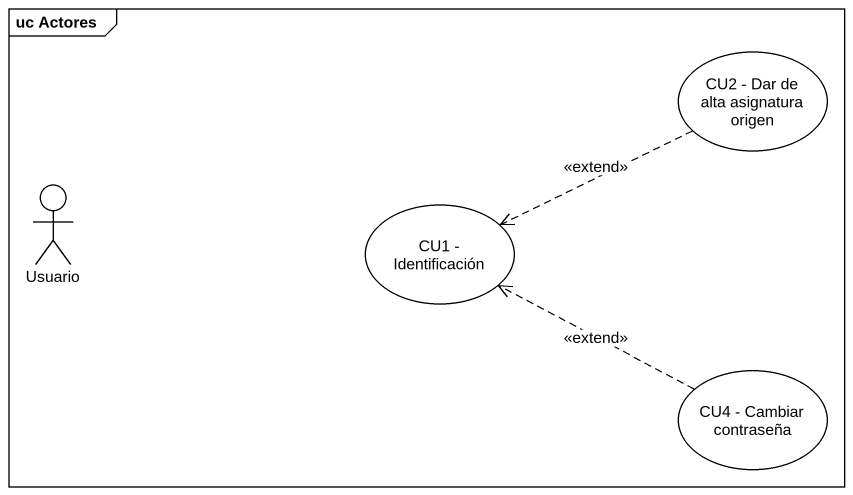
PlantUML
@startuml
mainframe uc Actores
usecase "CU2 - Dar de alta asignatura origen" as CU2_Dar_de_alta_asignatura
actor Usuario
usecase "CU1 - Identificación" as CU1_Identificación
usecase "CU4 - Cambiar contraseña" as CU4_Cambiar_contraseña
CU2_Dar_de_alta_asignatura .left.> CU1_Identificación : <<extend>>
CU4_Cambiar_contraseña .left.> CU1_Identificación : <<extend>>
@enduml
